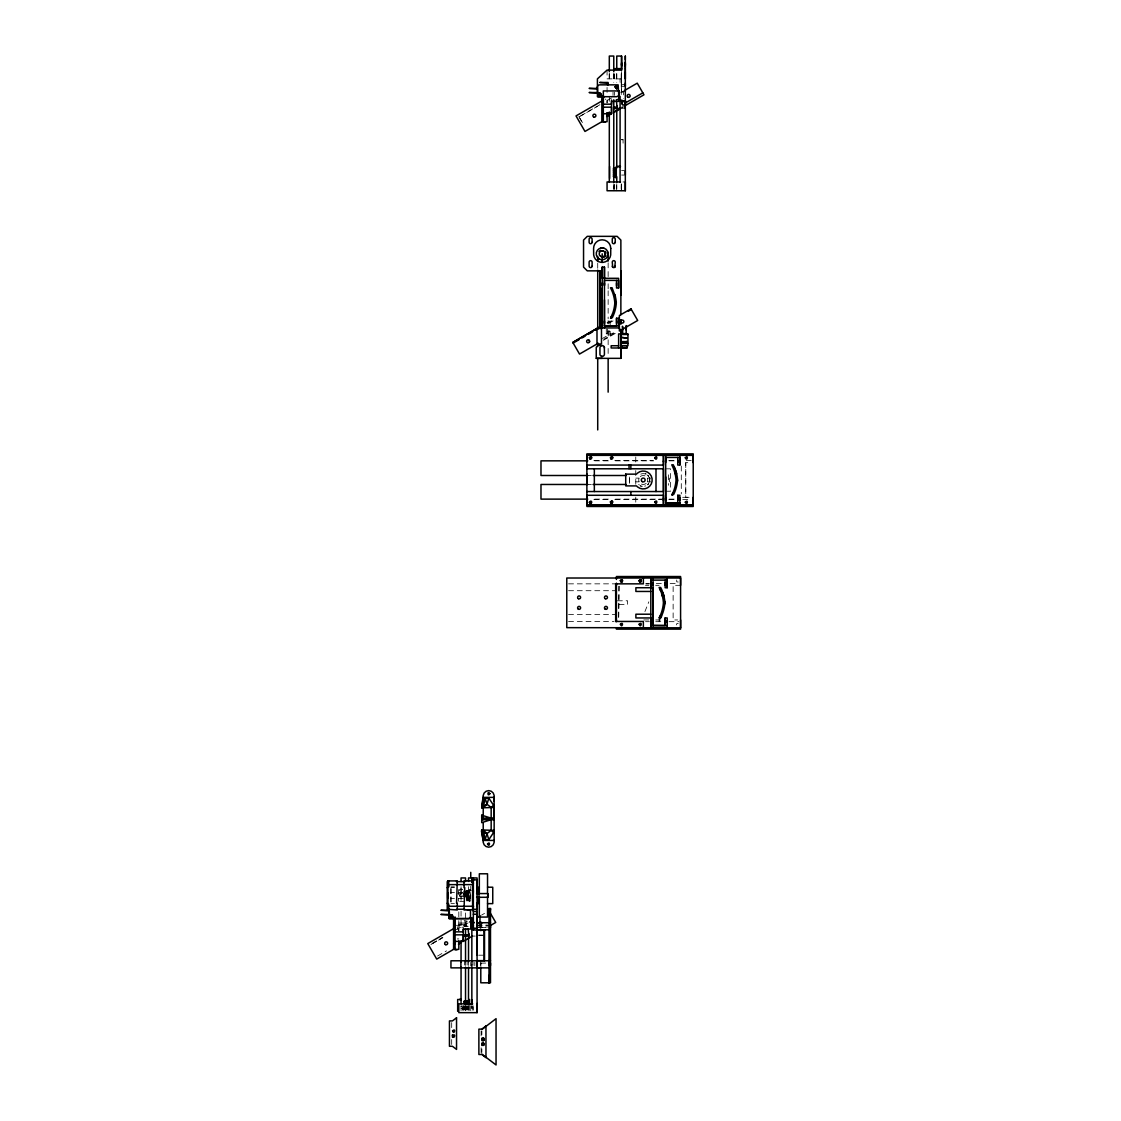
<?xml version="1.0" encoding="UTF-8"?>
<svg xmlns="http://www.w3.org/2000/svg" width="1121" height="1121" viewBox="0 0 1121 1121"><rect width="100%" height="100%" fill="white"/><g stroke="black" fill="none" stroke-linecap="round" stroke-linejoin="round"><path stroke-width="0.75" stroke-dasharray="5 3.75" d="M450.95 902.041L450.95 888.883M450.95 892.624L450.95 893.549M458.811 930.556L458.811 925.918L467.191 925.918M460.997 893.297L460.997 887.019M465.607 1009.713L465.607 1006.784M466.28 1009.713L466.28 1006.784M468.452 1009.713L468.452 1006.784M468.452 900.808L468.452 890.508M471.843 962.379L471.843 965.713L471.843 962.084M473.062 1009.713L473.062 1006.784M474.828 965.713L474.828 962.379M480.797 929.813L480.797 924.138M480.797 927.011L480.797 924.293M607.064 99.811L607.064 102.894L607.064 99.391M607.064 70.105L607.064 78.862L624.075 78.918M609.235 78.862L609.235 73.033M613.846 190.752L613.846 183.41M613.832 78.862L613.846 70.105M614.518 189.281L614.518 183.41M614.532 78.918L614.532 68.619M616.69 190.752L616.69 183.41M616.69 78.918L616.69 68.619M621.3 190.752L621.314 183.41M621.314 78.918L621.314 68.619M624.075 91.544L621.58 91.544L621.58 68.619M624.075 86.289L621.58 86.289L621.58 82.982M621.58 78.918L621.58 72.333M621.58 189.281L621.58 181.952L625.322 181.952M623.08 106.299L623.08 107.406L621.58 107.406M682.647 497.304L690.242 497.304L685.758 497.304L685.758 462.679L690.242 462.665M649.648 481.96L649.928 479.648A6.712 6.712 0 0 0 649.409 477.378M644.925 611.576L648.821 601.837M462.469 895.805C459.12 899.925 459.12 890.929 462.469 895.034A1.499 1.471 0 0 0 462.09 894.418M676.706 580.033L676.706 581.827L678.233 582.023M647.798 484.903L648.583 484.034M582.43 122.567L579.081 116.752L599.959 104.701M611.534 98.017L605.564 101.465L605.564 99.012M620.838 92.637L623.822 90.913M579.151 116.878L597.339 106.383M607.106 322.61L610.09 320.886M607.484 323.254L611.954 320.676M608.983 323.254L613.047 320.914M602.411 338.486L606.293 336.244M603.715 339.229L606.293 337.729M610.539 336.146L610.174 335.501L614.042 333.259L614.42 333.904M603.378 340.28L618.302 331.662M432.103 943.49L442.487 937.506M432.328 943.546L442.767 937.52M456.191 929.771L468.116 922.877M481.54 915.128L484.524 913.405M430.912 944.527L443.033 937.534M437.554 956.031L446.494 950.874M610.174 334.002L614.042 333.259L608.983 331.27M624.075 84.593L621.58 84.79M621.244 92.118L623.472 92.118L623.472 98.648M621.58 107.084L623.08 107.084M620.67 108.429L623.528 108.429M621.58 139.677L623.08 139.677L623.08 145.198L621.58 145.198M621.58 139.747L623.08 139.747M621.58 170.574L624.075 170.574M621.58 175.058L624.075 175.058M606.293 333.512L607.484 333.512M593.85 460.577L607.806 460.577M614.77 460.577L653.123 460.577M668.817 460.577L675.795 460.577M686.248 460.577L691.489 460.577M594.676 460.843L608.535 460.843M615.471 460.843L653.571 460.843M669.167 460.843L676.089 460.843M666.364 468.83L670.498 468.83L670.498 491.222L666.364 491.222M587.88 475.5L591.356 475.5M635.761 478.121L639.124 478.121M647.518 478.121L650.881 478.121M635.761 481.848L639.124 481.848M647.518 481.848L650.881 481.848M587.866 484.468L591.342 484.468M594.676 499.125L608.535 499.125M615.471 499.125L657.032 499.125M658.77 499.125L662.231 499.125M669.167 499.125L676.089 499.125M593.85 499.391L607.806 499.391M614.77 499.391L661.838 499.391M668.817 499.391L675.795 499.391M682.759 499.391L691.489 499.391M645.892 583.621L649.367 583.621M656.303 583.621L663.24 583.621M670.176 583.621L678.85 583.621M568.529 583.845L615.667 583.845M645.892 583.985L649.241 583.985M645.444 585.33L648.863 585.33M655.687 585.33L659.106 585.33M680.587 585.33L673.132 585.33L673.132 619.955L677.602 619.955M568.529 590.711L615.667 590.711M617.363 600.786L627.606 600.786L627.606 604.513L617.363 604.513M568.529 614.588L615.667 614.588M643.79 619.955L648.933 619.955M655.771 619.955L659.204 619.955M568.529 621.454L613.916 621.454M645.514 621.679L649.367 621.679M655.771 621.679L663.24 621.679M669.069 621.679L678.948 621.679M450.95 886.991L454.439 886.991M450.95 887.215L454.439 887.215M466.28 890.508L474.029 890.508M463.716 891.013L469.237 890.901M466.476 891.223L469.237 891.223M463.716 891.503L469.237 891.966M469.237 892.064L463.716 892.19L470.358 892.442M450.95 892.442L454.439 892.442M458.419 892.442L462.469 892.484L459.582 892.484L459.54 889.485L462.469 889.514L459.582 889.514M463.716 892.456L469.237 892.47M466.476 892.764L469.237 892.848M463.716 893.003L469.237 893.031M457.662 893.297L462.441 893.297M463.968 893.297L470.274 893.297M463.716 893.409L469.237 893.409M463.716 893.703L469.237 893.815L466.476 893.885M463.716 894.082L469.237 894.292L463.716 894.53M463.716 894.67L469.237 894.67M466.476 895.006L469.237 895.006L463.716 895.076M463.716 895.357L469.237 895.469M466.476 895.511L469.237 895.511M463.716 895.819L469.237 895.749M463.716 896.085L469.237 896.155M466.476 896.254L469.237 896.282M463.716 896.534L469.237 896.548M466.476 896.66L469.237 896.744M463.716 897.01L469.237 896.94M466.476 897.122L469.237 897.122M466.476 897.501L469.237 897.417M466.476 897.669L469.237 897.753M466.476 897.823L469.237 897.977L466.476 898.061M450.95 898.411L454.439 898.411M458.419 898.411L465.243 898.411M466.476 898.369L470.358 898.411M466.476 898.594L469.237 898.636M466.476 898.846L469.237 898.86M466.476 899.154L469.237 899.224L466.476 899.266M466.476 899.603L469.237 899.462M469.237 899.813L466.476 899.883L469.237 899.925M466.28 900.808L470.904 900.808M459.736 901.396L463.716 901.396M450.95 903.638L454.439 903.638M458.811 923.059L467.191 923.059M458.811 924.559L467.191 924.559M477.07 924.993L489.008 925.077M456.331 925.301L463.295 925.301L463.295 930.22M477.07 925.484L489.008 925.484M464.781 926.436L468.2 926.436M477.07 926.969L489.008 926.969M461.796 927.291L462.539 927.291M480.797 927.347L489.008 927.459M477.07 927.529L485.715 927.487M478.639 935.026L482.675 935.026M478.625 935.404L483.333 935.404M472.417 936.077L475.29 936.077M478.625 955.19L483.333 955.19M485.715 963.065L480.797 963.163L480.797 965.419L480.797 960.781M462.973 1006.112L468.494 1006.112M462.973 1006.21L468.494 1006.252M468.494 1006.504L462.973 1006.63L468.494 1006.7M462.973 1007.092L468.494 1006.98M462.973 1007.373L468.494 1007.401M462.973 1007.625L468.494 1007.709M462.973 1007.947L468.494 1008.017M461.081 1008.368L469.615 1008.368M462.973 1008.718L468.494 1008.55M462.973 1008.83L468.494 1008.802M462.973 1009.012L468.494 1009.18M462.973 1009.418L468.494 1009.348M462.973 1009.559L468.494 1009.559M462.973 1009.839L468.494 1009.853M660.689 619.955L659.204 619.955M464.094 920.425L467.457 921.21M678.219 623.444L676.944 623.458L676.383 624.901M640.161 485.968L641.254 486.402M638.69 484.398L639.39 485.043M578.87 116.696L582.303 122.637M685.758 462.665L685.758 497.304M681.288 466.07L681.288 493.899M669.349 478.121L669.349 481.848M668.494 474.8L668.494 485.253M659.204 617.825L659.204 621.679M635.761 456.976L635.761 462.132M635.761 470.568L635.761 484.258M635.761 497.149L635.761 503.371M629.596 477L629.596 484.552L629.442 477.112M621.58 78.862L621.58 94.626M621.244 73.538L621.244 94.542M621.244 183.76L621.244 189.001M620.095 78.862L620.095 82.365M616.76 73.538L616.76 82.295M616.76 183.76L616.76 189.001M614.518 92.118L614.518 95.383M613.776 73.538L613.776 82.295M613.776 183.76L613.776 189.001M613.033 92.118L613.033 95.467M610.174 322.568L610.174 326.8M610.174 331.27L610.174 335.501M609.306 73.538L609.306 80.544M609.306 96.28L609.306 101.535M608.983 330.149L608.983 337.043M608.143 262.832L608.143 276.817M608.143 283.809L608.143 289.05M608.143 290.787L608.143 318.756M608.143 320.508L608.143 323.997M608.143 330.989L608.143 355.455M607.484 329.028L607.484 337.911M607.064 87.424L607.064 95.972M606.293 329.028L606.293 338.598M597.717 263.239L597.717 268.451M481.862 1031.222L481.862 1034.683M481.862 1048.934L481.862 1052.395M481.119 1030.816L481.119 1035.902M481.119 1047.743L481.119 1052.815M480.797 922.723L480.811 930.696M479.956 924.657L479.956 928.104M472.992 961.916L472.992 965.419M472.992 1005.649L472.992 1010.904M471.843 1008.115L471.843 1005.873L471.843 1010.273L471.843 1009.236M470.75 886.207L470.75 903.526M470.75 962.421L470.75 965.882M470.75 1005.719L470.75 1010.918M469.615 1005.383L469.615 1010.553M468.522 886.697L468.522 904.185M468.522 961.916L468.522 965.419M468.494 1005.383L468.522 1010.904M467.135 960.781L467.135 965.041M466.28 921.406L466.28 927.922M465.537 912.928L465.537 926.927M465.537 961.916L465.537 965.419M465.537 1005.649L465.537 1010.904M464.781 921.406L464.781 927.922M464.598 960.781L464.598 965.041M462.973 1005.649L462.973 1010.68M461.053 886.697L461.053 904.185M461.053 911.177L461.053 926.927M461.053 1005.649L461.053 1010.904M459.596 925.301L459.596 926.058M458.811 911.877L458.811 930.92M458.811 938.922L457.326 938.922M458.419 889.598L458.419 901.256M457.326 926.675L457.326 929.113M451.693 1022.604L451.693 1027.677M451.693 1039.517L451.693 1044.59M450.95 888.182L450.95 902.671M481.147 924.839A1.499 1.499 0 0 1 479.648 924.839M462.328 896.169A1.499 1.471 0 0 1 460.128 896.618A1.499 1.471 0 0 1 459.974 894.418M460.269 894.138A1.415 1.317 0 0 1 461.782 894.138M647.406 478.373A4.484 4.484 0 0 1 647.462 481.441M646.172 483.361A4.484 4.484 0 0 1 640.413 483.459M639.04 481.596A4.484 4.484 0 0 1 638.984 478.527M640.287 476.607A4.484 4.484 0 0 1 646.046 476.509M649.073 477.518A6.348 6.348 0 0 1 649.283 481.848M648.877 482.871A6.348 6.348 0 0 1 647.546 484.636M645.696 485.827A6.348 6.348 0 0 1 644.645 486.164M642.445 486.276A6.348 6.348 0 0 1 640.329 485.631M640.764 474.141A6.348 6.348 0 0 1 646.116 474.337M647.055 474.926A6.348 6.348 0 0 1 648.555 476.537M645.206 473.566A6.712 6.712 0 0 1 646.285 474.001M648.148 475.416A6.712 6.712 0 0 1 648.863 476.341M480.797 963.093L480.797 965.475L480.797 963.219M461.572 1006.14L461.025 1006.686A1.499 1.471 0 0 0 461.586 1006.14M619.016 586.227L618.652 619.072L619.016 586.227M470.358 889.457L469.237 889.457L469.237 901.396L470.358 901.396L470.358 889.457"/><path stroke-width="1.5" d="M471.843 918.589L449.157 918.589L449.157 910.294L440.875 910.28L449.157 910.883M449.157 909.103L449.745 918.589L468.102 918.603A2.368 2.368 0 0 0 470.484 916.235L470.484 910.308M455.084 918.589L455.084 931.859L463.295 931.859L463.295 929.043L470.764 929.043L470.764 918.589M463.842 936.161L468.858 936.161L468.858 933.639M471.843 1003.435L471.843 999.736M471.843 929.309L471.843 923.592M471.843 882.297L471.843 877.939M473.342 928.272L477.07 928.272L477.07 877.939L473.342 877.939L473.342 911.471L477.07 911.527L477.07 930.178L473.342 929.827M473.342 927.529L473.342 926.591M473.342 925.932L473.342 924.993M472.67 1003.841L458.811 1003.841L458.811 1012.641L477.07 1012.641L477.07 966.834M477.07 962.084L477.07 926.969L477.07 935.026M494.151 804.934L491.166 807.428L491.166 818.162L481.722 815.177L481.722 822.632L491.166 819.647L491.166 830.381L494.151 832.875L494.151 830.381L481.722 829.96L481.498 831.404L483.221 840.428L494.151 840.428M481.722 815.177L481.722 818.162L494.151 818.162L494.151 807.428L481.722 807.849L483.221 795.448A5.507 5.507 0 0 1 494.151 795.448L494.151 842.361A5.507 5.507 0 0 1 483.221 842.361L481.722 829.96L481.722 831.446L486.976 833.548L488.812 839.685L485.113 839.685L482.002 831.474L483.221 829.96L483.221 822.632M483.221 819.647L483.221 806.363L486.976 804.261L488.812 798.124L485.127 798.124L482.002 806.335L483.221 807.849L486.976 804.261L485.127 798.124L483.221 807.849M477.07 929.954L484.076 929.954L484.076 960.627L477.07 960.627L477.07 967.871L480.797 967.871L477.07 967.857M488.994 975.34L488.994 982.795L488.994 908.542L490.494 908.542L490.494 982.795L480.797 982.795L480.797 967.031M489.008 963.205L489.008 965.321M488.994 911.527L488.994 908.542M490.494 965.559L490.494 963.065M490.494 927.81L490.494 925.077M490.494 910.028L490.494 908.542M491.923 819.647L491.923 818.162M594.34 491.544L594.34 468.788L663.45 468.788L663.45 504.982L663.45 495.286L586.886 495.286L586.886 506.482L693.226 506.482L693.226 497.304M620.866 329.434L620.852 345.744L627.956 345.744L627.97 333.904L620.866 333.89L618.624 333.904L618.624 345.744L611.155 345.744L611.155 347.986L620.866 347.986L620.866 358.342L596.246 358.342L596.246 347.342L598.124 345.17L599.987 345.17L598.124 345.17M599.987 327.935L599.987 270.848L587.278 270.848L583.551 267.106L583.551 240.076L587.278 236.349L617.125 236.349L620.866 240.076L620.866 295.187M602.229 283.319L602.215 285.252M604.457 285.603L604.457 267.106L602.215 267.106L602.229 327.935L618.624 327.935L618.624 318.238L616.536 318.238L616.536 325.847L604.457 325.847L604.457 327.935M604.443 285.252L604.457 283.095M618.624 325.847L604.457 325.847L604.457 299.853M607.484 84.846L607.484 83.08L599.777 82.478L608.072 82.478L608.072 84.86M616.41 620.796L616.41 583.158M616.536 280.404L616.536 288.013L618.624 288.013L618.624 278.316L602.215 278.302L602.215 267.106M613.762 108.513L617.111 108.513L617.111 105.977M619.002 101.38L619.002 90.941L603.322 90.941L603.322 104.197L611.534 104.197L611.534 101.38L619.002 101.38L619.002 90.941M620.866 270.848L620.866 314.763M620.866 358.342L620.866 329.364M620.866 324.263L620.866 320.844M621.735 345.744L621.735 348.113L627.073 348.127L627.073 345.744M622.043 342.185L627.073 341.597L622.631 342.185M621.58 66.167L621.58 62.706M604.387 96.686L597.409 96.686L597.409 78.862L607.064 70.105L621.58 70.105L621.58 56.05M622.351 329.28L622.645 330.05M622.351 326.407L622.645 328.187L622.645 326.407M622.645 333.904L622.645 328.999M625.308 91.544L625.308 90.787M625.308 82.982L625.308 86.275L625.322 84.79M625.322 72.333L625.308 78.918L625.322 68.619M625.322 66.167L625.322 62.706M625.322 62.089L625.322 62.342M620.516 181.952L607.064 181.952L607.064 190.752L625.322 190.752L625.322 56.05M626.191 333.904L626.205 325.622M626.499 325.622L626.205 330.05M629.049 468.788L629.049 465.061M630.857 495.286L630.857 491.544M650.825 617.951L650.811 627.648L650.811 578.016L650.811 587.726M653.053 578.016L653.053 625.406L665.131 625.56L665.131 617.951L667.219 617.951L667.219 627.648L653.053 627.648L653.053 587.726L635.887 587.726L635.887 591.454L650.811 591.454M653.053 585.316L653.053 582.822M653.053 584.349L653.053 583.649M655.995 491.544L655.995 468.788M663.45 461.684L663.45 460.983M665.131 580.118L665.131 587.726L667.219 587.726L667.219 578.03M665.692 500.428L665.678 497.976M665.692 462.651L665.692 460.156M665.692 504.982L665.692 476.901M665.692 460.647L665.692 455.364M677.757 457.452L677.757 465.061L679.858 465.061L679.858 457.452L665.692 457.452L665.692 502.895L679.858 502.895L677.757 502.895L677.757 495.286L679.858 495.286L679.858 504.996M679.858 465.061L679.858 455.364M680.587 627.648L680.587 578.016L566.778 578.016L566.778 627.648L680.587 627.802M480.797 929.813L480.811 930.696M473.342 880.826L472.6 881.624M616.214 301.675L616.228 304.183A38.198 38.198 0 0 1 612.416 317.439L610.609 318.112L612.865 312.787A38.198 38.198 0 0 0 614.826 302.936L614.728 301.675M664.809 603.911L664.809 601.388M677.448 481.245L677.56 479.984A38.24 38.24 0 0 0 676.313 472.53L673.301 464.795L671.745 464.809L673.146 467.807A38.058 38.058 0 0 1 676.061 479.984A38.198 38.198 0 0 1 672.152 494.501M621.847 103.328L622.491 100.568M452.366 915.1C448.008 913.727 452.548 920.299 452.548 915.619C448.414 913.545 452.45 919.879 452.562 915.339M599.455 93.169C596.933 93.407 600.632 97.037 600.954 94.318M600.366 95.061L600.912 93.73L599.777 92.847M589.562 341.723A1.499 1.499 0 0 0 587.74 339.887A1.499 1.499 0 0 0 587.068 342.381A1.499 1.499 0 0 0 589.562 341.723L589.184 340.28M612.697 267.162L612.262 262.146A1.499 1.499 0 0 1 613.748 260.661A1.499 1.499 0 0 1 615.247 262.146L614.812 267.162M615.205 86.681L616.046 88.125L617.531 86.99M607.932 255.322L607.932 252.337M481.722 807.849L483.221 797.381L494.151 797.381M486.976 833.548L485.113 839.685L483.221 829.96L486.976 833.548L491.166 830.381M625.196 104.099L625.826 101.338L617.447 99.405M483.796 930.696L484.09 929.954M599.175 93.295L598.628 94.626L600.071 95.467M615.219 86.92L616.354 85.799L617.503 86.934M617.489 87.298L616.354 88.419L615.163 86.99M604.765 255.322L604.794 252.365M612.416 317.439L610.623 318.112L611.323 316.626M672.698 493.352L671.843 495.174L673.651 494.501A38.198 38.198 0 0 0 677.56 479.984M660.059 616.018L659.204 617.825L660.689 617.825L661.558 616.018M488.812 839.685L493.352 832.875M615.331 86.639L617.195 86.401M469.139 909.72L467.093 909.72M447.223 887.706L448.694 886.795L448.694 880.938L447.938 881.652L448.694 881.652M447.938 880.91L447.223 881.652L447.237 909.257L457.298 910L457.298 903.288L456.555 903.288L457.284 880.896L447.938 880.91L447.966 910M481.862 1029.498L496.043 1018.681L496.043 1064.95L481.862 1054.132M600.688 251.244L603.673 251.244M617.517 166.483L620.431 166.483M598.124 343.306L579.515 354.054L572.803 342.423L596.989 328.397L601.473 328.397L601.473 343.965L596.989 343.965L596.989 328.397M601.837 101.03L576.026 115.925L584.98 131.437L601.837 121.713L607.064 121.713L607.064 112.731M624.551 90.493L637.246 83.164L643.958 94.809L624.565 105.991M642.837 92.861L624.972 103.174L624.972 108.429M606.671 116.332L609.656 114.608M614.126 112.03L620.095 108.583M606.671 116.5L610.861 114.076M613.663 112.464L620.67 108.429L617.615 108.429M572.803 342.423L599.651 326.912M573.181 343.068L579.151 339.621M582.121 337.897L585.106 336.174M588.091 334.45L592.561 331.872M595.545 330.149L600.029 327.57M628.363 311.204L631.347 309.48M469.615 922.008L472.586 920.299M477.07 917.707L480.054 915.983M458.419 944.162L461.418 942.257M464.024 940.925L472.417 936.077M489.751 925.904L495.72 922.457L490.676 913.727M458.811 940.967L458.811 949.361L453.585 949.361L436.728 959.1L427.774 943.588L453.585 928.678L455.084 928.678M620.417 166.497L617.685 166.567M600.688 248.077L603.673 248.077M483.179 1042.978L481.946 1044.24L483.221 1045.515L484.37 1043.595L483.179 1042.978L484.314 1044.856L481.862 1045.473L481.862 1043.006M599.469 92.889L600.954 94.318M601.613 345.646L602.187 345.562A2.242 2.242 0 0 1 604.429 347.804L604.429 347.986M594.34 468.788L586.886 468.802L586.886 465.061L663.45 465.061L663.45 455.364L663.45 491.544L586.886 491.544M621.244 56.05L616.76 56.05L616.76 68.297M614.532 68.619L621.58 68.619M601.837 100.161L603.322 100.161M603.322 107.182L611.534 107.182L611.534 113.739L603.322 113.739M613.762 107.098L617.111 107.098M607.064 112.997L611.534 112.997M603.322 122.161L605.27 122.161M613.523 168.458L616.284 168.416M613.523 168.626L616.284 168.472M613.523 168.991L616.284 168.977M613.523 169.271L616.284 169.243M613.523 169.86L616.284 169.775M613.523 170.042L616.284 170.042M613.523 170.182L616.284 170.168M613.523 170.406L616.284 170.406M613.523 170.896L616.284 170.826M613.523 171.751L616.284 171.751M613.523 172.017L616.284 172.088M613.523 172.48L616.284 172.536M613.523 172.76L616.284 172.76M613.523 173.166L616.284 173.265M613.523 173.755L616.284 173.685M613.523 174.147L616.284 174.147M613.523 174.442L616.284 174.428M613.523 175.352L616.284 175.352M613.523 175.703L616.284 175.647M613.523 176.053L616.284 176.151L613.523 176.277M613.523 176.614L616.284 176.473M616.326 302.936A38.24 38.24 0 0 0 615.387 296.701L612.066 287.747L610.511 287.747L612.388 291.922A38.058 38.058 0 0 1 614.826 302.936M596.246 358.342L602.187 358.342M586.886 455.21L693.226 455.21M587.754 460.843L540.981 460.843L540.981 475.5L587.88 475.5M625.714 474.155L636.448 474.155L637.415 473.174A8.954 8.954 0 0 1 649.69 473.791A8.954 8.954 0 0 1 649.788 486.08A8.954 8.954 0 0 1 637.527 486.892L636.518 485.897L625.714 485.897L625.714 474.001M593.093 475.5L626.093 475.5M587.866 484.468L540.981 484.468L540.981 499.125L587.754 499.125M593.079 484.468L626.079 484.468M586.886 505.137L693.226 505.137M653.053 580.118L667.219 580.118L667.219 587.726M615.513 583.845L643.356 583.845L643.356 578.016M650.825 614.21L635.887 614.21L635.887 617.951L653.053 617.951M615.513 621.454L643.356 621.454L643.356 627.648M653.053 625.56L667.219 625.56M481.722 806.363L483.221 806.363M481.722 819.647L494.151 819.647M472.992 877.939L468.522 877.939L468.522 881.442M473.342 879.859L477.07 879.859M472.6 881.652L472.6 880.91L463.996 880.896L464.01 887.608L464.753 887.608L464.024 910L472.614 909.706M447.938 884.637L472.6 884.609M447.952 886.795L448.694 886.865M487.537 887.215L492.75 887.215L492.75 903.624L487.537 903.624M476.579 893.563L487.901 893.563M476.579 897.304L487.901 897.29M447.952 904.115L447.237 903.204L448.708 904.03L448.708 909.972L447.966 909.257L448.708 909.257M447.966 906.272L472.614 906.258M456.555 909.257L464.767 909.243M473.342 909.313L477.07 909.313M473.342 914.26L477.07 914.26M470.75 919.781L472.992 919.781M490.494 922.723L477.07 922.723L477.07 925.484M453.585 927.824L455.084 927.824M477.07 929.813L489.008 929.813M453.585 930.402L455.014 930.276M455.084 934.844L463.295 934.844L463.295 941.388L455.084 941.388M463.842 934.76L468.858 934.76M462.132 940.645L463.295 940.645M453.585 943.63L455.084 943.63M453.585 948.492L455.084 948.492M455.084 949.823L457.018 949.823M489.008 960.403L490.494 960.403M489.008 960.781L450.95 960.781L450.95 967.871L489.008 967.871M464.346 1000.913L468.494 1000.983M464.346 1001.193L468.494 1001.193M464.346 1001.403L468.494 1001.473L464.346 1001.571M464.346 1001.95L468.494 1001.922M464.346 1002.02L468.494 1002.202L464.346 1002.244M464.346 1002.735L468.494 1002.805M464.346 1003.001L468.494 1003.113M464.346 1003.351L468.494 1003.351M464.346 1003.841L468.494 1003.771M469.068 1003.841L471.843 1003.841M481.862 1038.13C485.197 1036.827 485.197 1041.941 481.862 1040.624M597.409 88.391L589.114 88.391L597.409 88.993M597.395 92.539L589.114 92.525L597.395 93.127M622.645 333.61L626.191 333.61M620.866 334.492L627.97 334.492M621.749 341.597L627.073 341.597M620.852 343.376L627.956 343.376M621.735 347.524L627.073 347.524M665.692 502.895L677.757 502.895M449.157 914.442L440.861 914.428L449.157 915.03M659.204 617.825L660.689 617.825M601.613 356.338L602.187 356.408A2.242 2.242 0 0 0 604.429 354.18L604.345 347.23M619.058 100.077L625.77 101.633M470.89 921.686L474.239 922.471M470.82 921.98L474.183 922.751M605.634 256.134L605.368 256.064A3.909 3.909 0 0 0 605.858 255.168M486.976 804.261L491.166 807.428M488.812 798.124L493.352 804.934M660.507 590.473L659.106 587.46L660.661 587.46L661.53 589.282A38.24 38.24 0 0 1 663.324 593.99L663.982 596.414M617.377 86.401L617.545 87.228M662.931 592.785L664.249 597.647M614.784 294.459L615.079 295.482M674.8 472.558L675.108 473.777M615.149 295.762L615.387 296.701M662.161 595.223L662.469 596.442M676.299 472.53L676.622 473.763M480.797 929.954L484.468 930.598L484.524 929.813L484.524 960.781M677.757 500.428L677.757 495.286M663.45 498.018L663.45 500.428M653.053 620.684L653.053 623.094M650.825 623.094L650.825 620.642M625.322 63.743L625.322 64.906M621.58 63.743L621.58 64.906M620.866 323.086L620.866 319.849L620.866 323.296M616.536 323.38L616.536 318.238M604.457 320.998L604.457 323.366M602.229 283.095L602.229 285.463M602.215 288.013L602.229 327.935M488.28 894.53L488.28 896.324M487.901 893.927L487.901 896.912M477.07 880.77L477.07 881.877M477.07 883.754L477.07 882.647M477.07 885.366L477.07 892.568M477.07 906.833L477.07 902.895M477.07 935.909L477.07 955.19M473.342 881.078L473.342 877.939M473.356 906.258L473.356 907.029M472.6 880.882L472.614 906.749M472.614 906.651L472.614 909.986M464.753 880.896L464.753 881.638L456.541 881.638L456.541 880.896M447.671 892.652L447.685 898.257M693.226 462.665L693.226 453.865L586.886 453.865L586.886 461.642M680.587 585.33L680.587 576.53L616.41 576.53L616.41 579.459M680.587 619.955L680.587 629.133L616.41 629.133L616.41 627.802M677.757 459.96L677.757 462.693M665.131 582.626L665.131 585.358M665.131 617.951L665.131 625.42M630.857 465.061L630.857 468.788M625.322 56.176L625.322 59.651M625.322 63.154L625.322 68.045M625.322 170.574L625.322 175.058M625.322 181.952L625.322 190.752M621.58 56.176L621.58 70.105M620.095 96.336L620.095 181.952M618.624 288.013L618.624 280.404L604.457 280.39L604.457 325.847M618.624 345.744L618.624 347.986M617.111 108.513L616.354 99.643M616.76 85.785L616.76 89.288M616.76 110.278L616.76 168.01M616.76 176.754L616.76 182.008M616.536 282.912L616.536 285.645M616.284 166.483L616.284 178.407M616.41 583.621L616.41 585.33M616.41 619.955L616.41 621.679M615.667 583.845L615.667 621.454M613.776 71.8L613.776 56.05L609.306 56.05L609.306 71.8M613.776 99.783L613.776 182.008M611.534 100.021L611.534 113.739M609.642 166.469L609.642 178.407M609.306 112.03L609.306 182.008M608.143 254.089L608.143 261.081M608.143 358.944L608.143 392.154M607.82 112.997L607.82 113.739M604.457 267.106L604.457 278.302M603.322 95.383L603.322 121.713M602.187 253.822L602.187 262.44M601.837 95.383L601.837 121.713M599.987 270.848L599.987 328.565M597.717 256.289L597.717 261.501M597.717 270.189L597.717 329.224M597.717 343.11L597.717 346.585M597.717 358.734L597.717 429.932M586.886 473.987L586.886 484.258M494.151 798.236L494.151 801.221M487.537 894.166L487.537 873.791L479.326 873.791L479.326 893.899M487.537 896.141L487.537 917.062L479.326 917.062L479.326 895.917M483.221 829.96L483.221 831.446M479.956 916.039L479.956 922.933M478.569 887.229L478.569 894.39M478.569 896.155L478.569 903.638M477.07 1003.435L477.07 1012.641M477.07 963.289L477.07 965.363M473.342 882.647L473.342 883.698M473.342 890.396L473.342 892.568M473.342 905.782L473.342 906.833M473.342 911.471L473.342 930.178M471.843 878.065L471.843 881.54M471.843 917.567L471.843 962.084M471.843 966.512L471.843 1003.94M470.75 872.348L470.75 877.547M469.615 999.414L469.615 1003.926M468.858 936.161L468.116 928.777M468.522 937.422L468.522 961.916M468.522 967.157L468.494 1004.052M465.537 881.442L465.537 877.939L461.053 877.939L461.053 881.442M465.537 928.678L465.537 961.916M465.537 967.157L465.537 1003.898M463.295 929.295L463.295 941.388M461.053 940.925L461.053 961.916M461.053 967.157L461.053 1003.898M460.899 960.781L460.899 967.871M457.676 999.428L457.676 1011.352M455.084 916.908L455.084 949.361M453.585 916.908L453.585 949.361M452.436 1034.795L452.436 1037.247M449.157 910.294L449.157 918.589M478.961 923.158A1.499 1.499 0 0 1 481.848 923.158M602.187 345.562A2.242 2.242 0 0 0 599.945 347.804L599.945 354.18A2.242 2.242 0 0 0 602.187 356.408M615.247 266.111A1.499 1.499 0 0 1 613.748 267.597A1.499 1.499 0 0 1 612.262 266.111M604.695 256.821A3.909 3.909 0 0 1 603.841 257.368M598.978 251.594A3.909 3.909 0 0 1 600.52 250.291M605.172 251.314A3.909 3.909 0 0 1 606.041 253.15M674.155 466.616A38.24 38.24 0 0 1 675.963 471.324M663.674 595.195A38.24 38.24 0 0 1 664.921 602.65A38.198 38.198 0 0 1 661.012 617.153M660.003 589.324A38.058 38.058 0 0 1 663.422 602.65A38.198 38.198 0 0 1 659.526 617.153M586.886 455.35L586.886 504.982L693.226 504.982L693.226 455.35L586.886 455.35M597.409 87.214L597.983 96.686L616.354 96.714A2.368 2.368 0 0 0 618.722 94.346L618.147 84.86L599.777 84.846A2.368 2.368 0 0 0 597.409 87.214M618.624 323.38L618.624 320.886L618.624 323.38M621.749 337.449L627.073 338.052L621.749 337.449M667.219 622.505L667.219 620.6L667.219 622.491M679.858 499.84L679.858 497.934L679.858 499.826M610.763 248.386L610.693 254.971A8.576 8.576 0 0 1 603.28 262.342L601.038 262.328A8.576 8.576 0 0 1 593.668 254.929L593.598 248.386A8.576 8.576 0 0 1 599.959 240.104L602.187 239.81A8.576 8.576 0 0 1 610.763 248.386M487.523 843.973C489.597 848.303 490.592 840.302 487.523 843.973M589.366 457.746C589.772 461.614 594.074 456.527 590.178 456.779C588.217 462.202 594.634 455.056 589.366 457.746M639.124 580.692C640.89 585.358 642.795 577.161 639.138 580.608C640.862 585.498 642.739 577.021 639.124 580.692M589.366 502.404C590.557 506.93 593.836 499.391 589.576 501.648C590.235 507 593.275 498.887 589.366 502.404M610.441 457.746C610.861 461.614 615.149 456.513 611.267 456.779C609.123 462.048 615.877 455.308 610.469 457.634M610.441 501.97C611.982 507.028 614.308 498.509 610.497 501.746C611.548 506.636 614.63 498.817 610.469 502.04M654.748 457.746C656.71 462.455 658.195 454.005 654.748 457.746M654.748 501.97C656.71 506.664 658.209 498.214 654.748 501.97M685.295 457.746C687.257 462.455 688.742 454.005 685.295 457.746M685.295 502.152C687.257 506.846 688.756 498.411 685.295 502.152M489.905 793.668C487.369 797.746 487.257 789.674 489.905 793.668M620.403 580.636C622.043 585.414 624.117 577.175 620.403 580.608C622.029 585.47 624.103 577.105 620.403 580.636M452.548 1035.706C454.187 1040.54 456.261 1032.231 452.548 1035.706M620.403 624.229C621.959 629.063 624.173 620.81 620.403 624.229M639.138 624.229C640.694 629.077 642.922 620.796 639.138 624.229M452.562 1030.802C453.991 1035.678 456.415 1027.481 452.562 1030.802M481.988 1039.013C483.417 1043.903 485.841 1035.692 481.988 1039.013M456.541 1017.784L452.436 1020.909L449.451 1020.909L449.451 1046.285L452.436 1046.285L456.541 1049.41L456.541 1017.784M485.954 1025.995L481.862 1029.134L478.877 1029.134L478.877 1054.497L481.862 1054.497L485.968 1057.635L485.954 1025.995M458.825 999.428L461.334 999.568L458.993 999.512M630.969 308.836L619.367 315.533L619.367 331.045L637.695 320.466L630.969 308.836M616.284 167.968L613.523 167.912L616.284 168.038M616.284 171.261L613.523 171.261L616.284 171.359M616.284 174.764L613.523 174.764L616.284 174.848M616.284 176.824L613.523 176.824L616.284 176.936M592.112 266.111L592.112 262.146A1.499 1.499 0 0 0 590.613 260.661A1.499 1.499 0 0 0 589.128 262.146L589.128 266.111A1.499 1.499 0 0 0 590.613 267.597A1.499 1.499 0 0 0 592.112 266.111M615.247 242.22L615.247 239.151A1.499 1.499 0 0 0 613.748 237.666A1.499 1.499 0 0 0 612.262 239.151L612.262 242.22A1.499 1.499 0 0 0 613.748 243.719A1.499 1.499 0 0 0 615.247 242.22M592.112 242.22L592.112 239.207A1.499 1.499 0 0 0 590.613 237.708A1.499 1.499 0 0 0 589.128 239.207L589.128 242.22A1.499 1.499 0 0 0 590.613 243.719A1.499 1.499 0 0 0 592.112 242.22M445.401 944.611A1.499 1.499 0 0 0 447.643 943.322A1.499 1.499 0 0 0 445.401 942.018A1.499 1.499 0 0 0 445.401 944.611M593.64 116.962A1.499 1.499 0 0 0 595.882 115.659A1.499 1.499 0 0 0 593.64 114.37A1.499 1.499 0 0 0 593.64 116.962M627.9 97.177A1.499 1.499 0 0 0 630.142 95.888A1.499 1.499 0 0 0 627.9 94.598A1.499 1.499 0 0 0 627.9 97.177M622.421 104.561A1.78 1.78 0 0 0 625.364 103.664A1.78 1.78 0 0 0 623.108 101.563A1.78 1.78 0 0 0 622.421 104.561M621.328 322.61A1.499 1.499 0 0 0 623.822 321.937A1.499 1.499 0 0 0 621.987 320.116A1.499 1.499 0 0 0 621.328 322.61M599.203 258.993A5.969 5.969 0 0 0 608.157 253.822A5.969 5.969 0 0 0 599.203 248.652A5.969 5.969 0 0 0 599.203 258.993M600.66 256.387A2.985 2.985 0 0 0 605.172 253.864A2.985 2.985 0 0 0 600.73 251.23A2.985 2.985 0 0 0 600.66 256.387M642.277 481.638A1.906 1.906 0 0 0 645.135 479.984A1.906 1.906 0 0 0 642.277 478.331A1.906 1.906 0 0 0 642.277 481.638M605.214 609.165A1.499 1.499 0 0 0 607.456 607.876A1.499 1.499 0 0 0 605.214 606.573A1.499 1.499 0 0 0 605.214 609.165M578.352 609.165A1.499 1.499 0 0 0 580.594 607.876A1.499 1.499 0 0 0 578.352 606.573A1.499 1.499 0 0 0 578.352 609.165M605.214 598.712A1.499 1.499 0 0 0 607.456 597.423A1.499 1.499 0 0 0 605.214 596.134A1.499 1.499 0 0 0 605.214 598.712M578.352 598.712A1.499 1.499 0 0 0 580.594 597.423A1.499 1.499 0 0 0 578.352 596.134A1.499 1.499 0 0 0 578.352 598.712"/></g></svg>
